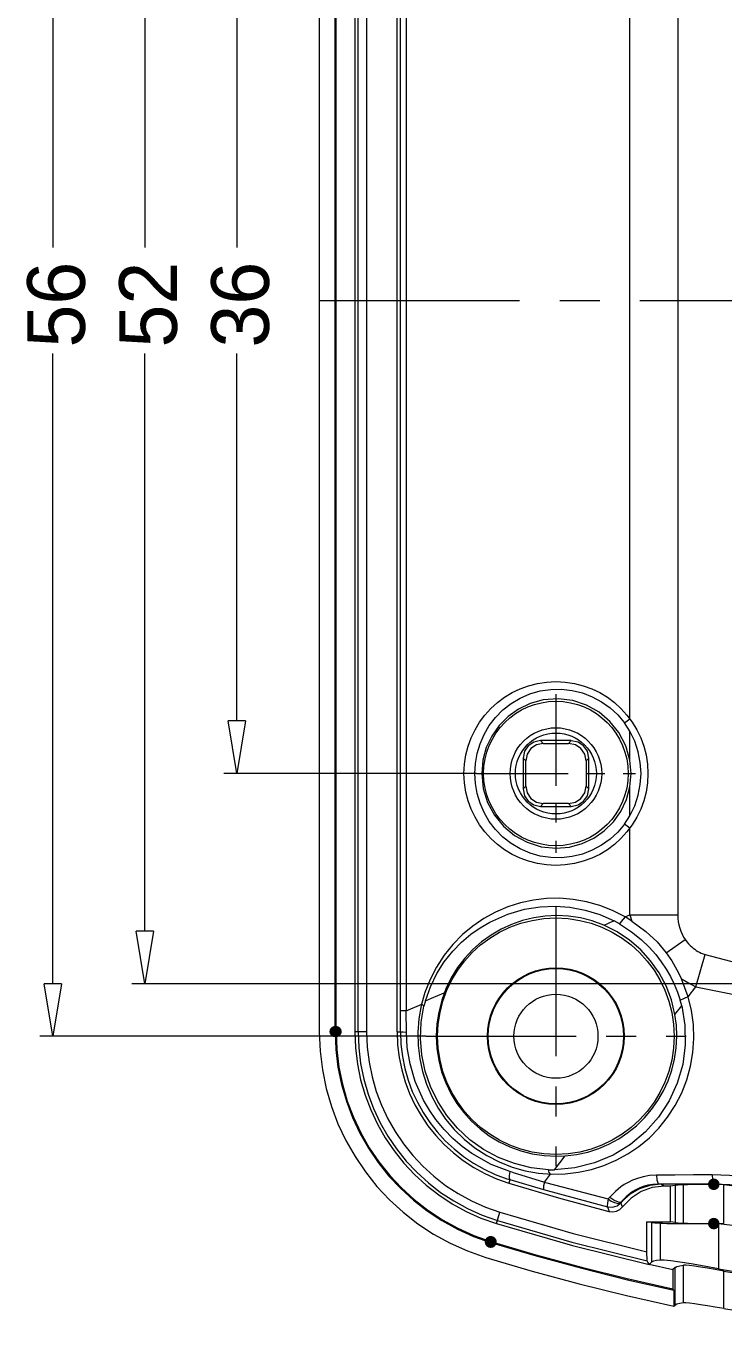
# Model space of a CAD drawing. Header units: millimetres. Extents: x 0 to 260, y 22 to 203.
# Drawn here: x 212.19 to 227.38, y 106.69 to 135.35 of the extents above; entities that cross this region are included whole.
import ezdxf

# ---------------------------------------------------------------- set-up
doc = ezdxf.new("R2010")
doc.units = ezdxf.units.MM

msp = doc.modelspace()

# ---------------------------------------------------------------- hatches: boundary and pattern name
h = msp.add_hatch(color=7)
edge = h.paths.add_edge_path()
edge.add_ellipse((218.928491, 113.445607), major_axis=(0.135643, 0), ratio=0.921977, start_angle=0, end_angle=360)
h = msp.add_hatch(color=7)
edge = h.paths.add_edge_path()
edge.add_arc((227.164089, 110.118102), 0.127176, 0, 360)
h = msp.add_hatch(color=7)
edge = h.paths.add_edge_path()
edge.add_arc((227.164089, 109.261487), 0.126294, 0, 360)
h = msp.add_hatch(color=7)
edge = h.paths.add_edge_path()
edge.add_arc((222.307609, 108.861966), 0.131652, 0, 360)

# ---------------------------------------------------------------- linework, layer by layer
at = {"color": 7, "lineweight": 0}
for points in [[(218.574444, 145.307756), (218.574444, 113.440281)], [(218.917908, 113.445607), (218.917908, 145.302499)], [(218.938934, 113.445607), (218.938934, 145.302499)], [(219.347168, 145.30257), (219.347168, 113.445678)], [(219.417441, 113.445607), (219.417441, 145.302499)], [(219.604167, 145.30257), (219.604167, 113.445678)], [(220.267706, 113.440457), (220.267706, 145.307932)], [(220.340731, 113.900197), (220.340731, 144.84798)], [(220.467837, 144.848016), (220.467837, 113.900232)], [(226.379299, 142.758548), (226.379299, 115.989065)], [(225.337829, 120.260533), (225.337829, 138.487503)], [(225.337829, 119.359116), (225.247367, 119.675869), (225.100112, 119.959565), (224.90366, 120.204931), (224.665611, 120.406689), (224.393562, 120.559566), (224.095114, 120.658286), (223.777863, 120.697574), (223.449409, 120.672154), (223.169229, 120.595491), (222.913005, 120.473579), (222.684885, 120.311376), (222.489016, 120.11384), (222.329543, 119.885925), (222.210613, 119.63259), (222.136374, 119.358791), (222.11097, 119.069485)], [(222.410902, 120.291719), (222.57049, 120.453953), (222.749921, 120.594755), (222.949373, 120.713553), (223.162319, 120.805363), (223.386244, 120.868555), (223.615991, 120.902377), (223.84803, 120.906037), (224.078483, 120.879799), (224.302452, 120.824854), (224.517691, 120.741863), (224.719259, 120.633031), (224.905746, 120.499858), (225.072566, 120.345738), (225.219013, 120.172833)], [(225.218978, 117.966102), (225.072531, 117.793064), (224.905711, 117.639077), (224.719224, 117.505771), (224.517656, 117.397071), (224.302417, 117.313904), (224.078447, 117.258783), (223.847995, 117.232721), (223.615956, 117.236557), (223.386253, 117.270248), (223.162636, 117.333571), (222.949382, 117.425338), (222.749886, 117.543827), (222.570719, 117.684673), (222.410867, 117.847216), (222.274474, 118.02603), (222.1611, 118.220455), (222.073655, 118.423214), (222.010817, 118.634969), (221.973334, 118.850648), (221.960722, 119.069238), (221.973334, 119.288137), (222.010817, 119.50386), (222.073655, 119.715615), (222.1611, 119.918374), (222.274474, 120.112799), (222.410867, 120.291613)], [(225.337829, 119.99027), (225.218942, 120.172656)], [(225.218978, 120.172692), (225.337864, 120.260533)], [(225.337829, 118.148523), (225.443745, 118.368308), (225.519399, 118.597047), (225.564792, 118.831756), (225.579922, 119.06945), (225.564792, 119.307143), (225.519399, 119.541852), (225.443745, 119.770591), (225.337829, 119.990376)], [(225.337829, 119.359116), (225.337829, 119.990235)], [(223.391377, 119.784954), (223.243255, 119.7551), (223.122384, 119.673652), (223.040937, 119.552782), (223.011083, 119.404659)], [(223.450609, 119.725863), (223.302486, 119.69601), (223.181616, 119.614562), (223.100168, 119.493691), (223.070314, 119.345569)], [(223.391377, 119.784954), (223.450644, 119.72604)], [(224.061761, 119.784954), (223.391483, 119.784954)], [(223.450609, 119.725863), (224.002706, 119.725863)], [(224.061761, 119.784954), (224.002847, 119.72604)], [(224.383212, 119.345498), (224.353358, 119.493621), (224.271911, 119.614491), (224.15104, 119.695939), (224.002918, 119.725793)], [(224.442126, 119.404589), (224.412272, 119.552711), (224.330824, 119.673582), (224.209954, 119.755029), (224.061831, 119.784883)], [(223.011012, 119.404589), (223.011012, 118.734311)], [(223.011012, 119.404589), (223.070279, 119.345675)], [(223.070279, 118.79326), (223.070279, 119.345357)], [(224.442126, 119.404589), (224.383212, 119.345675)], [(224.383212, 119.345498), (224.383212, 118.793401)], [(224.442126, 118.73417), (224.442126, 119.404448)], [(225.337829, 118.779643), (225.364022, 119.06945), (225.337829, 119.359257)], [(222.110829, 119.069379), (222.14349, 118.741593), (222.237906, 118.436226), (222.387538, 118.159822), (222.585844, 117.918927), (222.826286, 117.720083), (223.102322, 117.569837), (223.407413, 117.474731), (223.735018, 117.44131), (224.02444, 117.466699), (224.298321, 117.540903), (224.551706, 117.659789), (224.779637, 117.819223), (224.977158, 118.01507), (225.139311, 118.243196), (225.26114, 118.499467), (225.337688, 118.779749)], [(223.011012, 118.73417), (223.070279, 118.793084)], [(223.011012, 118.73417), (223.040866, 118.586047), (223.122314, 118.465177), (223.243184, 118.383729), (223.391307, 118.353875)], [(223.070279, 118.79326), (223.100133, 118.645082), (223.18158, 118.524091), (223.302451, 118.442522), (223.450573, 118.412613)], [(224.002847, 118.412754), (224.15097, 118.442663), (224.27184, 118.524232), (224.353288, 118.645223), (224.383141, 118.793401)], [(224.061761, 118.35384), (224.209883, 118.383694), (224.330754, 118.465141), (224.412201, 118.586012), (224.442055, 118.734134)], [(224.442126, 118.73417), (224.383212, 118.793084)], [(225.337829, 118.148523), (225.337829, 118.779643)], [(223.391377, 118.35384), (223.450644, 118.412754)], [(224.002847, 118.412754), (223.45075, 118.412754)], [(224.061761, 118.35384), (224.002847, 118.412754)], [(223.391377, 118.35384), (224.061655, 118.35384)], [(225.218978, 117.966102), (225.337864, 118.148488)], [(225.337829, 117.87826), (225.218942, 117.966102)], [(225.337829, 115.989135), (225.337829, 117.87826)], [(225.2345, 115.944509), (224.960905, 116.085222), (224.679924, 116.195518), (224.393622, 116.275944), (224.104062, 116.327047), (223.81331, 116.349374), (223.523429, 116.343474), (223.236485, 116.309892), (222.954541, 116.249177), (222.679663, 116.161875), (222.413914, 116.048534), (222.15936, 115.9097), (221.918064, 115.745923), (221.692091, 115.557747), (221.483506, 115.345722), (221.294372, 115.110393), (221.126756, 114.852309), (220.985988, 114.578714), (220.87566, 114.297733), (220.79522, 114.011431), (220.744118, 113.721871), (220.721805, 113.431119), (220.727729, 113.141238), (220.76134, 112.854294), (220.822088, 112.57235), (220.909422, 112.297472), (221.022793, 112.031723), (221.161649, 111.777169), (221.325441, 111.535873), (221.513618, 111.3099), (221.72563, 111.101314), (221.960926, 110.912181), (222.218956, 110.744564), (222.492492, 110.603855), (222.77343, 110.49357), (223.059703, 110.41316), (223.349245, 110.362076), (223.639989, 110.33977), (223.929871, 110.345693), (224.216824, 110.379295), (224.498782, 110.440029), (224.773679, 110.527345), (225.039448, 110.640695), (225.294025, 110.779529), (225.535342, 110.9433), (225.761335, 111.131457), (225.969936, 111.343453), (226.159079, 111.578738), (226.3267, 111.836764), (226.467773, 112.111866), (226.579118, 112.397692), (226.660441, 112.691869), (226.711448, 112.992023), (226.731847, 113.295783), (226.721343, 113.600775), (226.679642, 113.904625), (226.606453, 114.204962)], [(220.883339, 114.117049), (220.992259, 114.422114), (221.135575, 114.712891), (221.296618, 114.965392), (221.483061, 115.199372), (221.670607, 115.391768), (221.87535, 115.565908), (222.07414, 115.707151), (222.284572, 115.831197), (222.678625, 116.006174), (223.043397, 116.111302), (223.382417, 116.164572), (223.707678, 116.177977), (224.033292, 116.155399), (224.361022, 116.094369), (224.683461, 115.995238), (224.991789, 115.859419)], [(224.767669, 115.764698), (224.515578, 115.856927), (224.260386, 115.922015), (224.003821, 115.960661), (223.747612, 115.973565), (223.493487, 115.961423), (223.243173, 115.924936), (222.998399, 115.864802), (222.760893, 115.78172), (222.532382, 115.676387), (222.314596, 115.549504), (222.109261, 115.401768), (221.918107, 115.233878), (221.74286, 115.046533), (221.58525, 114.840431), (221.447004, 114.616272), (221.32985, 114.374754), (221.239037, 114.126773), (221.17379, 113.871516), (221.134538, 113.610968), (221.121711, 113.347112)], [(224.767669, 115.764522), (224.842105, 115.796272), (224.916894, 115.828022), (224.991683, 115.859772)], [(225.109087, 115.796554), (224.991613, 115.859701)], [(225.2345, 115.944509), (225.188992, 115.897237), (225.149833, 115.846437), (225.109264, 115.796695)], [(225.382984, 115.852363), (225.234465, 115.944438)], [(225.2345, 115.944509), (225.286006, 115.966734), (225.337864, 115.988959)], [(225.337829, 115.989135), (225.382984, 115.852257)], [(225.337829, 115.989135), (226.379229, 115.989135)], [(225.382984, 115.852363), (225.685667, 115.628702), (225.930143, 115.399749), (226.128051, 115.163741)], [(226.379299, 115.989135), (226.382827, 115.913288), (226.390941, 115.840616), (226.404699, 115.77006), (226.423044, 115.701621), (226.446327, 115.633535), (226.475255, 115.567213), (226.508416, 115.505477), (226.543341, 115.451149)], [(226.319009, 113.821139), (226.240768, 114.139659), (226.124811, 114.442403), (225.973474, 114.726461), (225.789093, 114.988922), (225.574004, 115.226876), (225.330543, 115.437413), (225.061045, 115.617622), (224.767846, 115.764592)], [(225.109087, 115.796554), (225.373318, 115.621576), (225.586396, 115.448715), (225.758551, 115.282204), (225.901074, 115.12169), (226.022076, 114.964351), (226.127204, 114.806307), (226.219985, 114.644382), (226.302535, 114.476812), (226.373796, 114.304657), (226.434121, 114.129326)], [(226.128157, 115.163671), (226.543023, 115.450832)], [(226.54327, 115.451008), (226.579254, 115.402678), (226.614884, 115.360697), (226.649456, 115.324714), (226.68297, 115.293316), (226.716131, 115.265447), (226.749645, 115.239694), (226.784217, 115.216058), (226.819142, 115.194186), (226.855479, 115.174077), (226.893226, 115.155733), (226.93309, 115.139505), (226.973306, 115.1261)], [(226.128157, 115.163671), (226.251276, 114.984107), (226.361343, 114.793607), (226.459415, 114.595698)], [(226.775469, 114.419733), (226.973377, 115.125994)], [(226.973236, 115.126135), (228.05203, 114.844266)], [(226.459203, 114.595769), (226.527289, 114.556258), (226.599256, 114.516041), (226.679689, 114.472649), (226.775292, 114.41938)], [(226.606312, 114.20542), (226.459203, 114.595592)], [(226.606312, 114.205103), (226.775292, 114.419592)], [(226.775469, 114.419556), (228.046174, 114.169084)], [(220.883339, 114.117049), (220.851236, 113.997811)], [(220.883339, 114.117049), (221.020217, 114.175258), (221.157447, 114.233819), (221.296089, 114.29238)], [(226.465765, 114.008041), (226.434015, 114.129397)], [(226.606312, 114.205773), (226.549162, 114.179315), (226.491659, 114.154267), (226.434156, 114.12922)], [(220.340379, 113.440457), (220.340731, 113.900126)], [(220.467837, 113.900197), (220.340837, 113.900197)], [(220.471294, 113.428392), (220.467767, 113.900056)], [(220.467837, 113.900197), (220.803682, 114.04413)], [(223.563286, 110.436342), (223.190091, 110.478544), (222.824569, 110.567576), (222.477392, 110.701367), (222.150058, 110.87802), (221.853769, 111.090084), (221.586319, 111.337337), (221.35062, 111.616516), (221.151697, 111.922948), (220.995505, 112.245652), (220.880058, 112.584759), (220.806813, 112.936523), (220.777753, 113.294901), (220.793319, 113.648649), (220.851483, 113.997634)], [(220.803752, 114.044201), (220.851377, 113.997634)], [(226.465765, 114.008041), (226.537379, 113.583297), (226.544434, 113.153613), (226.487637, 112.73028), (226.369457, 112.322822), (226.193773, 111.938647), (225.963409, 111.583047), (225.680129, 111.261666), (225.348518, 110.982266), (224.975279, 110.754019), (224.568526, 110.583274), (224.137432, 110.475324), (223.693637, 110.435461)], [(226.319009, 113.821139), (226.465765, 114.008112)], [(226.360672, 113.344501), (226.350707, 113.583729), (226.319045, 113.821104)], [(218.574444, 113.440457), (218.591343, 113.020926), (218.641539, 112.609111), (218.723884, 112.206569), (218.83723, 111.814857), (218.980428, 111.43553), (219.152331, 111.070146), (219.351789, 110.72026), (219.577655, 110.38743), (219.828781, 110.073211), (220.104018, 109.779161), (220.402217, 109.506836), (220.722232, 109.257791), (221.062913, 109.033585), (221.423112, 108.835773), (221.801681, 108.665911), (222.197471, 108.525557)], [(218.917908, 113.445607), (218.933819, 113.053448), (218.980838, 112.668513), (219.05789, 112.292257), (219.163904, 111.926133), (219.297807, 111.571595), (219.458526, 111.230096), (219.644988, 110.903091), (219.856121, 110.592032), (220.09085, 110.298374), (220.348105, 110.02357), (220.626811, 109.769074), (220.925897, 109.536339), (221.244289, 109.32682), (221.580915, 109.141969), (221.934701, 108.98324), (222.304575, 108.852088)], [(218.938934, 113.445607), (218.954771, 113.055212), (219.001574, 112.671995), (219.078274, 112.297405), (219.183805, 111.932891), (219.317102, 111.5799), (219.477096, 111.239882), (219.662722, 110.914284), (219.872913, 110.604556), (220.106602, 110.312145), (220.362723, 110.038501), (220.640209, 109.785072), (220.937993, 109.553306), (221.255009, 109.344651), (221.590191, 109.160557), (221.942471, 109.002472), (222.310784, 108.871844)], [(219.347168, 113.445607), (219.361657, 113.088546), (219.404471, 112.738044), (219.474635, 112.395428), (219.571171, 112.062024), (219.693103, 111.739158), (219.839454, 111.428155), (220.009248, 111.130343), (220.201508, 110.847046), (220.415256, 110.579592), (220.649518, 110.329305), (220.903314, 110.097512), (221.17567, 109.88554), (221.465609, 109.694713), (221.772153, 109.526358), (222.094326, 109.381801), (222.431151, 109.262369)], [(219.347168, 113.445607), (219.604343, 113.445607)], [(219.417441, 113.445607), (219.431697, 113.094256), (219.473824, 112.749359), (219.542862, 112.412223), (219.63785, 112.08415), (219.75783, 111.766446), (219.90184, 111.460414), (220.06892, 111.167359), (220.258111, 110.888586), (220.468452, 110.625398), (220.698982, 110.3791), (220.948743, 110.150997), (221.216773, 109.942392), (221.502113, 109.75459), (221.803803, 109.588895), (222.120881, 109.446611), (222.452389, 109.329044)], [(219.604167, 113.445607), (219.617805, 113.109484), (219.658107, 112.779544), (219.724152, 112.457032), (219.815023, 112.143196), (219.929799, 111.839282), (220.067562, 111.546536), (220.227391, 111.266205), (220.408368, 110.999535), (220.609573, 110.747772), (220.830087, 110.512164), (221.06899, 110.293956), (221.325364, 110.094395), (221.598289, 109.914727), (221.886845, 109.7562), (222.190113, 109.620058), (222.507175, 109.507549)], [(220.267706, 113.440457), (220.279125, 113.158998), (220.312867, 112.882718), (220.368163, 112.612659), (220.444244, 112.349866), (220.54034, 112.095383), (220.655683, 111.850253), (220.789501, 111.615521), (220.941027, 111.392229), (221.10949, 111.181423), (221.294121, 110.984145), (221.49415, 110.80144), (221.708809, 110.634352), (221.937327, 110.483925), (222.178936, 110.351201), (222.432865, 110.237226), (222.698345, 110.143043)], [(220.267706, 113.440457), (220.340379, 113.440457)], [(220.340379, 113.440457), (220.351107, 113.169374), (220.383081, 112.903148), (220.435585, 112.642767), (220.507904, 112.389218), (220.599322, 112.143488), (220.709125, 111.906566), (220.836597, 111.679439), (220.981023, 111.463093), (221.141688, 111.258518), (221.317876, 111.0667), (221.508873, 110.888627), (221.713963, 110.725286), (221.932431, 110.577666), (222.163562, 110.446752), (222.40664, 110.333534), (222.660951, 110.238999)], [(220.471294, 113.428392), (220.402503, 113.431567), (220.357347, 113.4358), (220.340414, 113.440386)], [(222.720606, 110.395667), (222.319497, 110.550889), (221.898986, 110.787251), (221.683615, 110.943928), (221.482003, 111.117803), (221.289651, 111.314433), (221.114761, 111.526673), (220.972018, 111.732519), (220.845944, 111.948948), (220.663558, 112.358523), (220.549964, 112.743756), (220.490344, 113.100414), (220.471294, 113.428498)], [(221.12037, 113.344501), (221.134141, 113.077), (221.174046, 112.817238), (221.238768, 112.566532), (221.326993, 112.326197), (221.437404, 112.09755), (221.568684, 111.881905), (221.719517, 111.680579), (221.888588, 111.494888), (222.074579, 111.326146), (222.276176, 111.175669), (222.49206, 111.044774), (222.720918, 110.934776), (222.961431, 110.84699), (223.212284, 110.782733), (223.472161, 110.743319), (223.739745, 110.730065), (223.924954, 110.737121)], [(223.924989, 110.737086), (224.177859, 110.767453), (224.422443, 110.820993), (224.657643, 110.896529), (224.882356, 110.992883), (225.095484, 111.108878), (225.295925, 111.243337), (225.482581, 111.395083), (225.65435, 111.562938), (225.810132, 111.745726), (225.948827, 111.94227), (226.069336, 112.151391), (226.170557, 112.371913), (226.251391, 112.602659), (226.310737, 112.842451), (226.347496, 113.090112), (226.360567, 113.344466)], [(223.693849, 110.435284), (223.924566, 110.736909)], [(222.720606, 110.395667), (222.7072, 110.308531), (222.707906, 110.246795), (222.722017, 110.219631)], [(222.771229, 110.38018), (222.720429, 110.395702)], [(222.771229, 110.38018), (223.476079, 110.167102)], [(223.608406, 110.341234), (223.581948, 110.373689), (223.574892, 110.405086), (223.563251, 110.436484)], [(223.563286, 110.436342), (223.693461, 110.435284)], [(222.660986, 110.238928), (222.722017, 110.219525)], [(222.698204, 110.143149), (223.786435, 109.821371), (224.882604, 109.527904)], [(222.721981, 110.219631), (222.698345, 110.143078)], [(222.721981, 110.219631), (223.459287, 110.000909)], [(223.476114, 110.166926), (223.459181, 110.082612), (223.453537, 110.024757), (223.459181, 110.000768)], [(223.476114, 110.166926), (223.609464, 110.341904)], [(223.502996, 110.159341), (223.476185, 110.16675)], [(223.502996, 110.159341), (224.867188, 109.79845)], [(225.918324, 110.315763), (225.762749, 110.306238), (225.623402, 110.281896), (225.49993, 110.247677), (225.39198, 110.206049), (225.297083, 110.160188), (225.21418, 110.111152), (225.141861, 110.061057), (225.078713, 110.011669), (225.024386, 109.963691), (224.977466, 109.91783), (224.935838, 109.875144), (224.898444, 109.834574)], [(225.961399, 110.1211), (225.836868, 110.114045), (225.725743, 110.0957), (225.628024, 110.069242), (225.542299, 110.036786), (225.46751, 110.00045), (225.402951, 109.96235), (225.347565, 109.922839), (225.299587, 109.883681), (225.259018, 109.846286), (225.22374, 109.80995), (225.192343, 109.775731), (225.163768, 109.743981)], [(226.010329, 110.117996), (225.772722, 110.093048), (225.547749, 110.020276), (225.342487, 109.90279), (225.164015, 109.743699)], [(226.085753, 110.075274), (225.825089, 110.0452), (225.58106, 109.957976), (225.362895, 109.818099), (225.179819, 109.630069)], [(227.128599, 110.324371), (226.720082, 110.321549), (226.316505, 110.318726), (225.918219, 110.315904)], [(225.918324, 110.315763), (225.927849, 110.214869), (225.943019, 110.146077), (225.949678, 110.12932), (225.961363, 110.12103)], [(226.010329, 110.117996), (225.987751, 110.120113), (225.961293, 110.121171)], [(227.164089, 110.122476), (225.961469, 110.121065)], [(226.085753, 110.075274), (226.010258, 110.117961)], [(226.22323, 110.075274), (226.085647, 110.075274)], [(226.22323, 109.30255), (226.22323, 110.075133)], [(226.322431, 110.09182), (226.223301, 110.075239)], [(226.322431, 110.09182), (226.322431, 109.286075)], [(226.508486, 110.106284), (226.391055, 110.099052), (226.322572, 110.09182)], [(226.508486, 109.271188), (226.508486, 110.106213)], [(227.164089, 110.113868), (226.92485, 110.112562), (226.730789, 110.110826), (226.589513, 110.108759), (226.508628, 110.10646)], [(227.877899, 110.259248), (227.504969, 110.309343), (227.128599, 110.324512)], [(227.128599, 110.324371), (227.13636, 110.219949), (227.14906, 110.148688), (227.153602, 110.131401), (227.16423, 110.122582)], [(227.856556, 110.059082), (227.51176, 110.106839), (227.164053, 110.122582)], [(227.379742, 110.108365), (227.164194, 110.114009)], [(227.85518, 110.05118), (227.379636, 110.10833)], [(227.379742, 109.255348), (227.379742, 110.108365)], [(223.459216, 110.000874), (224.850572, 109.623754)], [(224.867223, 109.798309), (224.850995, 109.709409), (224.845351, 109.648025), (224.850642, 109.623684)], [(224.898585, 109.834468), (224.867188, 109.798132)], [(224.867223, 109.798309), (224.932134, 109.752447)], [(224.898585, 109.834468), (225.006888, 109.761443)], [(222.431222, 109.262227), (222.507422, 109.507408)], [(222.507351, 109.507514), (224.099261, 109.046654), (225.707046, 108.645325)], [(224.850713, 109.623613), (224.956017, 109.616954), (225.057088, 109.64866)], [(224.850713, 109.623613), (224.882816, 109.52801)], [(224.882745, 109.527869), (224.965918, 109.519248), (225.046478, 109.534572), (225.119432, 109.572121), (225.179784, 109.630175)], [(224.931993, 109.752483), (224.978912, 109.727788), (225.077337, 109.697802), (225.111425, 109.700404), (225.139426, 109.715441)], [(225.006782, 109.761443), (225.102385, 109.728635), (225.135987, 109.730002), (225.163768, 109.743804)], [(225.057053, 109.648766), (225.13925, 109.715088)], [(225.179714, 109.630175), (225.139497, 109.715194)], [(225.163874, 109.743875), (225.139532, 109.7153)], [(222.431222, 109.262227), (224.085794, 108.784302), (225.757564, 108.370405)], [(222.452212, 109.329079), (224.07596, 108.85984), (225.716112, 108.451721)], [(225.707152, 109.30255), (226.223266, 109.30255)], [(225.707152, 108.645219), (225.707152, 109.302444)], [(225.808081, 109.285652), (225.707187, 109.302585)], [(225.808081, 109.285652), (225.879122, 109.278067), (226.000698, 109.270482)], [(225.808081, 109.285652), (225.808081, 108.418524)], [(226.000663, 109.270518), (226.056501, 109.26847), (226.142369, 109.266571), (226.256052, 109.264838), (226.395333, 109.263286), (226.557997, 109.261933), (226.741827, 109.260794), (226.944608, 109.259888), (227.164124, 109.259229)], [(226.000663, 108.468125), (226.000663, 109.270341)], [(226.322431, 109.286005), (226.223301, 109.302585)], [(226.322431, 109.286005), (226.391047, 109.278464), (226.508345, 109.271188)], [(226.508486, 109.271188), (226.589521, 109.268889), (226.73078, 109.266822), (226.924759, 109.265086), (227.163947, 109.26378)], [(227.263643, 109.257077), (227.164159, 109.259194)], [(227.379742, 109.255348), (227.164194, 109.263815)], [(227.263643, 109.257077), (227.263643, 108.277413)], [(227.697736, 109.208499), (227.263819, 109.257183)], [(222.304434, 108.851912), (223.293049, 108.558053), (224.288015, 108.286718), (225.288934, 108.03807), (226.295409, 107.812276)], [(222.310643, 108.871914), (223.292577, 108.580029), (224.28073, 108.310336), (225.274703, 108.062934), (226.274101, 107.837922)], [(225.716112, 108.451615), (225.707293, 108.64529)], [(222.197295, 108.525663), (223.212237, 108.223972), (224.233793, 107.945961), (225.261567, 107.69163), (226.295162, 107.460979)], [(225.757811, 108.37478), (225.744405, 108.397005), (225.730294, 108.424521), (225.716183, 108.451685)], [(225.757811, 108.37478), (225.782858, 108.398416), (225.808258, 108.418524)], [(225.759186, 108.378554), (226.274242, 108.264607)], [(226.000663, 108.468125), (225.913879, 108.456836), (225.849674, 108.440255), (225.808046, 108.418383)], [(227.263643, 108.277272), (226.952493, 108.333011), (226.669918, 108.381694), (226.425795, 108.421205), (226.228592, 108.450133), (226.085365, 108.466008), (226.000698, 108.468125)], [(226.322431, 108.303483), (226.362648, 108.325003), (226.424737, 108.341583), (226.508345, 108.353578)], [(227.379742, 108.228377), (227.197003, 108.26048), (227.026964, 108.289055), (226.873858, 108.313396), (226.742272, 108.332799), (226.635733, 108.346205), (226.557064, 108.35326), (226.508381, 108.35326)], [(226.508486, 107.533828), (226.508486, 108.353331)], [(226.322431, 108.303483), (226.274101, 108.264678)], [(226.274207, 108.264537), (226.274207, 107.838028)], [(226.322431, 107.483204), (226.322431, 108.303413)], [(227.263643, 108.277272), (228.317287, 108.099174), (229.373725, 107.944823), (230.432556, 107.814218), (231.493382, 107.707359), (232.555804, 107.624247), (233.619422, 107.564881), (234.683838, 107.529262), (235.748654, 107.517389), (236.813469, 107.529262), (237.877885, 107.564881), (238.941504, 107.624247), (240.003925, 107.707359), (241.064751, 107.814218), (242.123582, 107.944823), (243.18002, 108.099174), (244.233665, 108.277272)], [(227.379742, 108.228377), (228.419172, 108.055426), (229.461286, 107.905536), (230.505701, 107.778705), (231.552033, 107.674935), (232.599899, 107.594224), (233.648916, 107.536574), (234.698699, 107.501984), (235.748865, 107.490454), (236.799032, 107.501984), (237.848815, 107.536574), (238.897831, 107.594224), (239.945697, 107.674935), (240.992029, 107.778705), (242.036444, 107.905536), (243.078559, 108.055426), (244.117989, 108.228377)], [(227.379742, 107.411873), (227.379742, 108.228201)], [(226.295232, 107.812205), (226.274066, 107.837958)], [(226.295232, 107.812205), (226.295232, 107.461191)], [(226.508486, 107.533828), (226.424878, 107.521481), (226.362789, 107.504547), (226.322572, 107.483028)], [(227.379742, 107.411873), (227.197003, 107.442917), (227.026964, 107.471139), (226.873858, 107.494776), (226.742272, 107.513826), (226.635733, 107.526878), (226.556711, 107.533934), (226.508381, 107.533934)], [(226.295232, 107.461156), (226.322396, 107.483028)], [(227.379742, 107.411873), (228.419443, 107.242209), (229.46172, 107.095167), (230.506205, 106.970746), (231.55253, 106.868948), (232.600326, 106.789771), (233.649226, 106.733217), (234.698861, 106.699284), (235.748865, 106.687973), (236.798869, 106.699284), (237.848505, 106.733217), (238.897405, 106.789771), (239.945201, 106.868948), (240.991525, 106.970746), (242.03601, 107.095167), (243.078287, 107.242209), (244.117989, 107.411873)]]:
    msp.add_lwpolyline(points, dxfattribs=at)
at = {"color": 3, "lineweight": 0, "true_color": 0x00ff00}
for points in [[(212.771849, 144.258736), (212.771849, 130.52933)], [(214.775521, 143.11376), (214.775521, 130.529118)], [(216.779193, 138.533822), (216.779193, 130.529295)], [(212.771849, 114.489477), (212.771849, 128.218883)], [(214.775521, 115.634452), (214.775521, 128.219094)], [(216.779193, 120.214355), (216.779193, 128.218882)], [(216.779193, 119.069379), (216.588693, 120.214496)], [(216.970046, 120.214355), (216.588693, 120.214355)], [(216.970046, 120.214355), (216.779193, 119.069238)], [(221.995047, 119.069379), (216.493125, 119.069379)], [(214.775521, 114.489477), (214.584668, 115.634594)], [(214.966374, 115.634452), (214.584668, 115.634452)], [(214.966374, 115.634452), (214.775521, 114.489336)], [(212.771849, 113.344501), (212.580996, 114.489618)], [(212.962702, 114.489477), (212.580996, 114.489477)], [(212.962702, 114.489477), (212.771849, 113.34436)], [(228.296152, 114.489477), (214.489489, 114.489477)], [(220.89297, 113.344501), (212.485922, 113.344501)]]:
    msp.add_lwpolyline(points, dxfattribs=at)
at = {"color": 1, "lineweight": 0, "true_color": 0xff0000}
for points in [[(218.574444, 129.374194), (222.936894, 129.374194)], [(223.809313, 129.374194), (224.681732, 129.374194)], [(225.554152, 129.374194), (229.916602, 129.374194)], [(223.726551, 120.801059), (223.726551, 118.801515)], [(221.995047, 119.069379), (223.994592, 119.069379)], [(224.394642, 119.069379), (224.794692, 119.069379)], [(225.194742, 119.069379), (225.458267, 119.069379)], [(223.726551, 118.401465), (223.726551, 118.001415)], [(223.726551, 117.601365), (223.726551, 117.337487)], [(223.726551, 116.178259), (223.726551, 112.906598)], [(220.89297, 113.344501), (224.164631, 113.344501)], [(224.819034, 113.344501), (225.473436, 113.344501)], [(226.127839, 113.344501), (226.560345, 113.344501)], [(223.726551, 112.252196), (223.726551, 111.597793)], [(223.726551, 110.94339), (223.726551, 110.510884)]]:
    msp.add_lwpolyline(points, dxfattribs=at)
at = {"color": 7, "lineweight": 0}
for centre, radius in [((223.726516, 119.069379), 2.00369), ((223.726763, 119.069379), 1.574359), ((223.726693, 119.069379), 0.996862), ((223.726728, 119.069379), 0.881151), ((223.726481, 113.344678), 2.57616), ((223.726657, 113.344501), 1.488369), ((223.726657, 113.344678), 1.473465), ((223.726657, 113.344678), 0.915899)]:
    msp.add_circle(centre, radius, dxfattribs=at)

# ---------------------------------------------------------------- texts
at = {"color": 7, "char_height": 1.256689, "attachment_point": 7, "rotation": 90}
for s, insert in [('{\\fAdobeSongStd-Light|b0|i0|c0;56}', (213.487572, 128.351838)), ('{\\fAdobeSongStd-Light|b0|i0|c0;52}', (215.491239, 128.351838)), ('{\\fAdobeSongStd-Light|b0|i0|c0;36}', (217.494907, 128.351838))]:
    msp.add_mtext(s, dxfattribs=dict(at, insert=insert))

doc.saveas('drawing.dxf')
